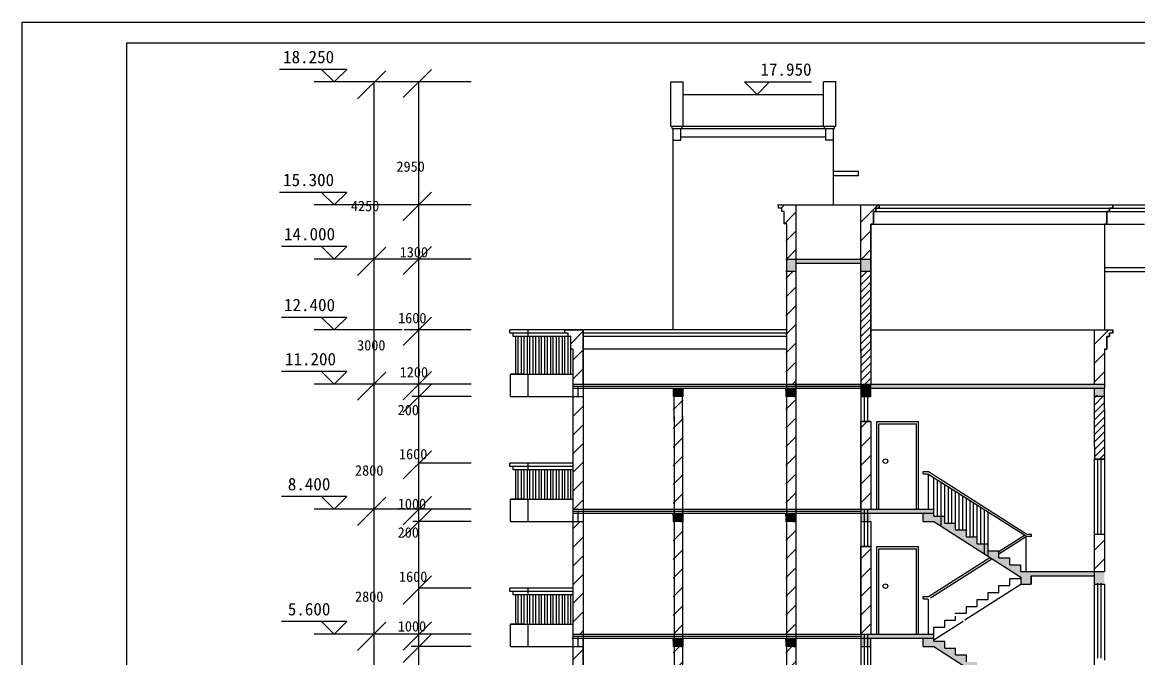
# Model space of a CAD drawing. Header units: metres. Extents: x 338339 to 1133840, y -479113 to 96125.
# Drawn here: x 479256 to 506030, y -203035 to -187766 of the extents above; entities that cross this region are included whole.
import ezdxf

# ---------------------------------------------------------------- set-up
doc = ezdxf.new("R2010")
doc.units = ezdxf.units.M
for name, color, linetype in [('AXIS', 3, 'Continuous'), ('PUB_DIM', 3, 'Continuous'), ('PUB_TITLE', 4, 'Continuous')]:
    doc.layers.add(name, color=color, linetype=linetype)
pattern_1 = [(45, (0, 0), (-224.5064, 224.5064), [])]

msp = doc.modelspace()

# ---------------------------------------------------------------- hatches: boundary and pattern name
h = msp.add_hatch()
h.set_pattern_fill('普通砖', scale=100)
h.set_pattern_definition(pattern_1)
h.paths.add_polyline_path([(497808.17, -192146.65), (497368.17, -192146.65), (497368.17, -192226.65), (497448.17, -192226.65), (497448.17, -192306.65), (497508.17, -192306.65), (497508.17, -192606.65), (497568.17, -192606.65), (497568.17, -193446.65), (497808.17, -193446.65)])
h = msp.add_hatch()
h.set_pattern_fill('普通砖', scale=100)
h.set_pattern_definition(pattern_1)
h.paths.add_polyline_path([(499608.17, -192606.65), (499668.17, -192606.65), (499668.17, -192306.65), (499728.17, -192306.65), (499728.17, -192226.65), (499808.17, -192226.65), (499808.17, -192146.65), (499368.17, -192146.65), (499368.17, -193446.65), (499608.17, -193446.65)])
h = msp.add_hatch()
h.set_pattern_fill('SOLID')
h.paths.add_polyline_path([(499368.17, -193546.65), (499368.17, -193746.65), (499608.17, -193746.65), (499608.17, -193446.65), (497568.17, -193446.65), (497568.17, -193746.65), (497808.17, -193746.65), (497808.17, -193546.65)])
h = msp.add_hatch()
h.set_pattern_fill('普通砖', scale=100)
h.set_pattern_definition(pattern_1)
h.paths.add_polyline_path([(497568.17, -196446.65), (497808.17, -196446.65), (497808.17, -193746.65), (497568.17, -193746.65)])
h = msp.add_hatch()
h.set_pattern_fill('普通砖', scale=100)
h.set_pattern_definition(pattern_1)
h.paths.add_polyline_path([(492408.17, -195606.65), (492468.17, -195606.65), (492468.17, -196446.65), (492708.17, -196446.65), (492708.17, -195146.65), (492268.17, -195146.65), (492268.17, -195226.65), (492348.17, -195226.65), (492348.17, -195306.65), (492408.17, -195306.65)])
h = msp.add_hatch()
h.set_pattern_fill('普通砖', scale=100)
h.set_pattern_definition(pattern_1)
h.paths.add_polyline_path([(505208.17, -195606.65), (505268.17, -195606.65), (505268.17, -195306.65), (505328.17, -195306.65), (505328.17, -195226.65), (505408.17, -195226.65), (505408.17, -195146.65), (504968.17, -195146.65), (504968.17, -196446.65), (505208.17, -196446.65)])
h = msp.add_hatch()
h.set_pattern_fill('SOLID')
h.paths.add_polyline_path([(505208.17, -196446.65), (497568.17, -196446.65), (497568.17, -196746.65), (497808.17, -196746.65), (497808.17, -196546.65), (499368.17, -196546.65), (499368.17, -196746.65), (499608.17, -196746.65), (499608.17, -196546.65), (504968.17, -196546.65), (504968.17, -196746.65), (505208.17, -196746.65)])
h = msp.add_hatch()
h.set_pattern_fill('SOLID')
h.paths.add_polyline_path([(499608.17, -196446.65), (499368.17, -196446.65), (499368.17, -196746.65), (499608.17, -196746.65)])
h = msp.add_hatch()
h.set_pattern_fill('普通砖', scale=100)
h.set_pattern_definition(pattern_1)
h.paths.add_polyline_path([(492708.17, -196746.65), (492468.17, -196746.65), (492468.17, -199446.65), (492708.17, -199446.65)])
h = msp.add_hatch()
h.set_pattern_fill('SOLID')
h.paths.add_polyline_path([(495108.17, -196746.65), (495108.17, -196546.65), (494868.17, -196546.65), (494868.17, -196746.65)])
h = msp.add_hatch()
h.set_pattern_fill('普通砖', scale=100)
h.set_pattern_definition(pattern_1)
h.paths.add_polyline_path([(495108.17, -196746.65), (494868.17, -196746.65), (494868.17, -199446.65), (495108.17, -199446.65)])
h = msp.add_hatch()
h.set_pattern_fill('SOLID')
h.paths.add_polyline_path([(497568.17, -196546.65), (497568.17, -196746.65), (497808.17, -196746.65), (497808.17, -196546.65)])
h = msp.add_hatch()
h.set_pattern_fill('普通砖', scale=100)
h.set_pattern_definition(pattern_1)
h.paths.add_polyline_path([(497808.17, -196746.65), (497568.17, -196746.65), (497568.17, -199446.65), (497808.17, -199446.65)])
h = msp.add_hatch()
h.set_pattern_fill('普通砖', scale=100)
h.set_pattern_definition(pattern_1)
h.paths.add_polyline_path([(499608.17, -197346.65), (499368.17, -197346.65), (499368.17, -199446.65), (499608.17, -199446.65)])
h = msp.add_hatch()
h.set_pattern_fill('SOLID')
h.paths.add_polyline_path([(502678.17, -200446.65), (502418.17, -200446.65), (502418.17, -200279.99), (502158.17, -200279.99), (502158.17, -200113.32), (501898.17, -200113.32), (501898.17, -199946.65), (501638.17, -199946.65), (501638.17, -199779.99), (501378.17, -199779.99), (501378.17, -199613.32), (501118.17, -199613.32), (501118.17, -199446.65), (500858.17, -199446.65), (499368.17, -199446.65), (499368.17, -199746.65), (499608.17, -199746.65), (499608.17, -199546.65), (500863.17, -199546.65), (500863.17, -199746.65), (501113.17, -199746.65), (503203.17, -201076.8), (503203.17, -201246.65), (503453.17, -201246.65), (503453.17, -201046.65), (504968.17, -201046.65), (504968.17, -201246.65), (505208.17, -201246.65), (505208.17, -200946.65), (504938.17, -200946.65), (503198.17, -200946.65), (503198.17, -200779.99), (502938.17, -200779.99), (502938.17, -200613.32), (502678.17, -200613.32)])
h = msp.add_hatch()
h.set_pattern_fill('SOLID')
h.paths.add_polyline_path([(495108.17, -199746.65), (495108.17, -199546.65), (494868.17, -199546.65), (494868.17, -199746.65)])
h = msp.add_hatch()
h.set_pattern_fill('SOLID')
h.paths.add_polyline_path([(497808.17, -199546.65), (497568.17, -199546.65), (497568.17, -199746.65), (497808.17, -199746.65)])
h = msp.add_hatch()
h.set_pattern_fill('普通砖', scale=100)
h.set_pattern_definition(pattern_1)
h.paths.add_polyline_path([(492468.17, -202446.65), (492708.17, -202446.65), (492708.17, -199746.65), (492468.17, -199746.65)])
h = msp.add_hatch()
h.set_pattern_fill('普通砖', scale=100)
h.set_pattern_definition(pattern_1)
h.paths.add_polyline_path([(495108.17, -199746.65), (494868.17, -199746.65), (494868.17, -202446.65), (495108.17, -202446.65)])
h = msp.add_hatch()
h.set_pattern_fill('普通砖', scale=100)
h.set_pattern_definition(pattern_1)
h.paths.add_polyline_path([(497568.17, -202446.65), (497808.17, -202446.65), (497808.17, -199746.65), (497568.17, -199746.65)])
h = msp.add_hatch()
h.set_pattern_fill('普通砖', scale=100)
h.set_pattern_definition(pattern_1)
h.paths.add_polyline_path([(504968.17, -200946.65), (505208.17, -200946.65), (505208.17, -200046.65), (504968.17, -200046.65)])
h = msp.add_hatch()
h.set_pattern_fill('普通砖', scale=100)
h.set_pattern_definition(pattern_1)
h.paths.add_polyline_path([(499608.17, -200346.65), (499368.17, -200346.65), (499368.17, -202446.65), (499608.17, -202446.65)])
h = msp.add_hatch()
h.set_pattern_fill('SOLID')
h.paths.add_polyline_path([(497808.17, -202746.65), (497808.17, -202546.65), (497568.17, -202546.65), (497568.17, -202746.65)])
h.paths.add_polyline_path([(494868.17, -202546.65), (494868.17, -202746.65), (495108.17, -202746.65), (495108.17, -202546.65)])
h = msp.add_hatch()
h.set_pattern_fill('SOLID')
h.paths.add_polyline_path([(495108.17, -202746.65), (495108.17, -202546.65), (494868.17, -202546.65), (494868.17, -202746.65)])
h = msp.add_hatch()
h.set_pattern_fill('SOLID')
h.paths.add_polyline_path([(497808.17, -202746.65), (497808.17, -202546.65), (497568.17, -202546.65), (497568.17, -202746.65)])
h = msp.add_hatch()
h.set_pattern_fill('SOLID')
h.paths.add_polyline_path([(503203.17, -204076.8), (503203.17, -204246.65), (503453.17, -204246.65), (503453.17, -204046.65), (504968.17, -204046.65), (504968.17, -204246.65), (505208.17, -204246.65), (505208.17, -203946.65), (504938.17, -203946.65), (503198.17, -203946.65), (503198.17, -203779.99), (502938.17, -203779.99), (502938.17, -203613.32), (502678.17, -203613.32), (502678.17, -203446.65), (502418.17, -203446.65), (502418.17, -203279.99), (502158.17, -203279.99), (502158.17, -203113.32), (501898.17, -203113.32), (501898.17, -202946.65), (501638.17, -202946.65), (501638.17, -202779.99), (501378.17, -202779.99), (501378.17, -202613.32), (501118.17, -202613.32), (501118.17, -202446.65), (500858.17, -202446.65), (499368.17, -202446.65), (499368.17, -202746.65), (499608.17, -202746.65), (499608.17, -202546.65), (500863.17, -202546.65), (500863.17, -202746.65), (501113.17, -202746.65)])
h = msp.add_hatch()
h.set_pattern_fill('普通砖', scale=100)
h.set_pattern_definition(pattern_1)
h.paths.add_polyline_path([(492708.17, -202746.65), (492468.17, -202746.65), (492468.17, -205446.65), (492708.17, -205446.65)])
h = msp.add_hatch()
h.set_pattern_fill('普通砖', scale=100)
h.set_pattern_definition(pattern_1)
h.paths.add_polyline_path([(495108.17, -202746.65), (494868.17, -202746.65), (494868.17, -205446.65), (495108.17, -205446.65)])
h = msp.add_hatch()
h.set_pattern_fill('普通砖', scale=100)
h.set_pattern_definition(pattern_1)
h.paths.add_polyline_path([(497808.17, -202746.65), (497568.17, -202746.65), (497568.17, -205446.65), (497808.17, -205446.65)])

# ---------------------------------------------------------------- linework, layer by layer
for p, q in [((490022.43, -189196.65), (486253.35, -189196.65)), ((494808.17, -190256.71), (494808.17, -189196.65)), ((494808.17, -189196.65), (495108.17, -189196.65)), ((495108.17, -190256.71), (495108.17, -189196.65)), ((498768.17, -189196.65), (498468.17, -189196.65)), ((498468.17, -190256.71), (498468.17, -189196.65)), ((498768.17, -190256.71), (498768.17, -189196.65)), ((495108.17, -189496.65), (498468.17, -189496.65)), ((494808.17, -190256.71), (498768.17, -190256.71)), ((494838.17, -190316.71), (494838.17, -190256.71)), ((494838.17, -190316.71), (498738.17, -190316.71)), ((494868.17, -195146.65), (494868.17, -190316.71)), ((495048.17, -190591.96), (495048.17, -190316.71)), ((495078.17, -190316.71), (495078.17, -190256.71)), ((498498.17, -190316.71), (498498.17, -190256.71)), ((498528.17, -190591.96), (498528.17, -190316.71)), ((498708.17, -192146.65), (498708.17, -190316.71)), ((498738.17, -190316.71), (498738.17, -190256.71)), ((494868.17, -190591.96), (495048.17, -190591.96)), ((495048.17, -190516.71), (498528.17, -190516.71)), ((498708.17, -190591.96), (498528.17, -190591.96)), ((499308.17, -191346.65), (498708.17, -191346.65)), ((499308.17, -191446.65), (499308.17, -191346.65)), ((499308.17, -191446.65), (498708.17, -191446.65)), ((490022.43, -192146.65), (486253.35, -192146.65)), ((497808.17, -192146.65), (505208.17, -192146.65)), ((499368.17, -193936.89), (499368.17, -192146.65)), ((499728.17, -192226.65), (505328.17, -192226.65)), ((499728.17, -192306.65), (499728.17, -192226.65)), ((499808.17, -192226.65), (499808.17, -192146.65)), ((504968.17, -192146.65), (505408.17, -192146.65)), ((505208.17, -192146.65), (506308.17, -192146.65)), ((505328.17, -192226.65), (506308.17, -192226.65)), ((505328.17, -192306.65), (505328.17, -192226.65)), ((505408.17, -192226.65), (505328.17, -192226.65)), ((505328.17, -192226.65), (505328.17, -192306.65)), ((505408.17, -192226.65), (505408.17, -192146.65)), ((505408.17, -192146.65), (505408.17, -192226.65)), ((499668.17, -192306.65), (505268.17, -192306.65)), ((499668.17, -192606.65), (499668.17, -192306.65)), ((505268.17, -192306.65), (505328.17, -192306.65)), ((505268.17, -192606.65), (505268.17, -192306.65)), ((505268.17, -192306.65), (506228.17, -192306.65)), ((505328.17, -192306.65), (505268.17, -192306.65)), ((505268.17, -192306.65), (505268.17, -192606.65)), ((499608.17, -192606.65), (505268.17, -192606.65)), ((499608.17, -193936.89), (499608.17, -192606.65)), ((505208.17, -192606.65), (506168.17, -192606.65)), ((505208.17, -192606.65), (505268.17, -192606.65)), ((505268.17, -192606.65), (505208.17, -192606.65)), ((505208.17, -192606.65), (505208.17, -195146.65)), ((490022.43, -193446.65), (486253.35, -193446.65)), ((497568.17, -193446.65), (499608.17, -193446.65)), ((497808.17, -193546.65), (499368.17, -193546.65)), ((499368.17, -195146.65), (499368.17, -193546.65)), ((499608.17, -195606.65), (499608.17, -193446.65)), ((497808.17, -193746.65), (497568.17, -193746.65)), ((499608.17, -193746.65), (499368.17, -193746.65)), ((499368.17, -193889.98), (499511.49, -193746.65)), ((499368.17, -194066.76), (499608.17, -193826.76)), ((505208.17, -193646.65), (506228.17, -193646.65)), ((505208.17, -193746.65), (506228.17, -193746.65)), ((499368.17, -194243.53), (499608.17, -194003.53)), ((499368.17, -194420.31), (499608.17, -194180.31)), ((499368.17, -194597.09), (499608.17, -194357.09)), ((499368.17, -194773.86), (499608.17, -194533.86)), ((499368.17, -194950.64), (499608.17, -194710.64)), ((499368.17, -195127.42), (499608.17, -194887.42)), ((488364.43, -195146.65), (486253.35, -195146.65)), ((490022.43, -195146.65), (488415.93, -195146.65)), ((490948.17, -195226.65), (490948.17, -195146.65)), ((497568.17, -195146.65), (490948.17, -195146.65)), ((492468.17, -195146.65), (490968.17, -195146.65)), ((491248.17, -195146.65), (490968.17, -195146.65)), ((491388.17, -195146.65), (491248.17, -195146.65)), ((491388.17, -195306.65), (491388.17, -195146.65)), ((492268.17, -195226.65), (492268.17, -195146.65)), ((492708.17, -196446.65), (492708.17, -195146.65)), ((499368.17, -195304.19), (499525.71, -195146.65)), ((499525.71, -195146.65), (499608.17, -195064.19)), ((499608.17, -195146.65), (505208.17, -195146.65)), ((504968.17, -196446.65), (504968.17, -195146.65)), ((505408.17, -195226.65), (505408.17, -195146.65)), ((492348.17, -195226.65), (490948.17, -195226.65)), ((491388.17, -195226.65), (490968.17, -195226.65)), ((491028.17, -195306.65), (491028.17, -195226.65)), ((491028.17, -195306.65), (491028.17, -195226.65)), ((491388.17, -195306.65), (491028.17, -195306.65)), ((492408.17, -195306.65), (491028.17, -195306.65)), ((491088.17, -196206.65), (491088.17, -195306.65)), ((491088.17, -196206.65), (491088.17, -195306.65)), ((491148.17, -196206.65), (491148.17, -195306.65)), ((491228.17, -196206.65), (491228.17, -195306.65)), ((491388.17, -195226.65), (491248.17, -195226.65)), ((491288.17, -196206.65), (491288.17, -195306.65)), ((491388.17, -195306.65), (491328.17, -195306.65)), ((491368.17, -196206.65), (491368.17, -195306.65)), ((491428.17, -196206.65), (491428.17, -195306.65)), ((491508.17, -196206.65), (491508.17, -195306.65)), ((491568.17, -196206.65), (491568.17, -195306.65)), ((491648.17, -196206.65), (491648.17, -195306.65)), ((491708.17, -196206.65), (491708.17, -195306.65)), ((491788.17, -196206.65), (491788.17, -195306.65)), ((491848.17, -196206.65), (491848.17, -195306.65)), ((491928.17, -196206.65), (491928.17, -195306.65)), ((491988.17, -196206.65), (491988.17, -195306.65)), ((492068.17, -196206.65), (492068.17, -195306.65)), ((492128.17, -196206.65), (492128.17, -195306.65)), ((492208.17, -196206.65), (492208.17, -195306.65)), ((492268.17, -196206.65), (492268.17, -195306.65)), ((492348.17, -195306.65), (492348.17, -195226.65)), ((492348.17, -196206.65), (492348.17, -195306.65)), ((492408.17, -196206.65), (492408.17, -195306.65)), ((492408.17, -195606.65), (492408.17, -195306.65)), ((497568.17, -195226.65), (492708.17, -195226.65)), ((497568.17, -195306.65), (492708.17, -195306.65)), ((499368.17, -195480.97), (499608.17, -195240.97)), ((499368.17, -195657.75), (499608.17, -195417.75)), ((505268.17, -195606.65), (505268.17, -195306.65)), ((505268.17, -195306.65), (505328.17, -195306.65)), ((505328.17, -195306.65), (505328.17, -195226.65)), ((492468.17, -195606.65), (492408.17, -195606.65)), ((492468.17, -195929.41), (492468.17, -195606.65)), ((497568.17, -195606.65), (492708.17, -195606.65)), ((499368.17, -195834.52), (499608.17, -195594.52)), ((505208.17, -195606.65), (505268.17, -195606.65)), ((499368.17, -196011.3), (499608.17, -195771.3)), ((499368.17, -196188.08), (499608.17, -195948.08)), ((491268.17, -196206.65), (490968.17, -196206.65)), ((490968.17, -196746.65), (490968.17, -196206.65)), ((490968.17, -196746.65), (490968.17, -196206.65)), ((490968.17, -196206.65), (492468.17, -196206.65)), ((491268.17, -196206.65), (492468.17, -196206.65)), ((491388.17, -196746.65), (491388.17, -196206.65)), ((499368.17, -196364.85), (499608.17, -196124.85)), ((490022.43, -196446.65), (486253.35, -196446.65)), ((492468.17, -196446.65), (499608.17, -196446.65)), ((497568.17, -196446.65), (505208.17, -196446.65)), ((499334.71, -196446.65), (499338.17, -196443.2)), ((499463.14, -196446.65), (499608.17, -196301.63)), ((490022.43, -196746.65), (488601.53, -196746.65)), ((490968.17, -196746.65), (492408.17, -196746.65)), ((490968.17, -196746.65), (492408.17, -196746.65)), ((491268.17, -196746.65), (492468.17, -196746.65)), ((492468.17, -196546.65), (499368.17, -196546.65)), ((492468.17, -196746.65), (492708.17, -196746.65)), ((495108.17, -196746.65), (494868.17, -196746.65)), ((497808.17, -196746.65), (497568.17, -196746.65)), ((499338.17, -196546.65), (499368.17, -196546.65)), ((499368.17, -196746.65), (499368.17, -206354.2)), ((499368.17, -196746.65), (499608.17, -196746.65)), ((499368.17, -196746.65), (499608.17, -196746.65)), ((499448.17, -196746.65), (499448.17, -197346.65)), ((499528.17, -196746.65), (499528.17, -197346.65)), ((499608.17, -196546.65), (505208.17, -196546.65)), ((504968.17, -196775.26), (505031.39, -196712.04)), ((505208.17, -196746.65), (504968.17, -196746.65)), ((504968.17, -196952.04), (505173.55, -196746.65)), ((492468.17, -197946.65), (492468.17, -196906.65)), ((504968.17, -197128.81), (505208.17, -196888.81)), ((504968.17, -197305.59), (505208.17, -197065.59)), ((504968.17, -197482.37), (505208.17, -197242.37)), ((499608.17, -197346.65), (499368.17, -197346.65)), ((499748.17, -199446.65), (499748.17, -197346.65)), ((499748.17, -197346.65), (500748.17, -197346.65)), ((499798.17, -197396.65), (500698.17, -197396.65)), ((499798.17, -199446.65), (499798.17, -197396.65)), ((500698.17, -199446.65), (500698.17, -197396.65)), ((500698.17, -199446.65), (500698.17, -197396.65)), ((500748.17, -199446.65), (500748.17, -197346.65)), ((500748.17, -199446.65), (500748.17, -197346.65)), ((504968.17, -197659.14), (505208.17, -197419.14)), ((504968.17, -197835.92), (505208.17, -197595.92)), ((504968.17, -198012.7), (505208.17, -197772.7)), ((504968.17, -198189.47), (505208.17, -197949.47)), ((490022.43, -198346.65), (488740.59, -198346.65)), ((490948.17, -198426.65), (490948.17, -198346.65)), ((492468.17, -198346.65), (490948.17, -198346.65)), ((491248.17, -198346.65), (490968.17, -198346.65)), ((491388.17, -198346.65), (491248.17, -198346.65)), ((491388.17, -198506.65), (491388.17, -198346.65)), ((504968.17, -206613.32), (504968.17, -198234.77)), ((504968.17, -198246.65), (505208.17, -198246.65)), ((504968.17, -198246.65), (505208.17, -198246.65)), ((504968.17, -198246.65), (505208.17, -198246.65)), ((504968.17, -198246.65), (505208.17, -198246.65)), ((505048.17, -200046.65), (505048.17, -198246.65)), ((505087.77, -198246.65), (505208.17, -198126.25)), ((505128.17, -200046.65), (505128.17, -198246.65)), ((505208.17, -198246.65), (505208.17, -200078.19)), ((492468.17, -198426.65), (490948.17, -198426.65)), ((491388.17, -198426.65), (490968.17, -198426.65)), ((491028.17, -198506.65), (491028.17, -198426.65)), ((491028.17, -198506.65), (491028.17, -198426.65)), ((491388.17, -198506.65), (491028.17, -198506.65)), ((492468.17, -198506.65), (491028.17, -198506.65)), ((491088.17, -199206.65), (491088.17, -198506.65)), ((491088.17, -199206.65), (491088.17, -198506.65)), ((491148.17, -199206.65), (491148.17, -198506.65)), ((491228.17, -199206.65), (491228.17, -198506.65)), ((491388.17, -198426.65), (491248.17, -198426.65)), ((491288.17, -199206.65), (491288.17, -198506.65)), ((491388.17, -198506.65), (491328.17, -198506.65)), ((491368.17, -199206.65), (491368.17, -198506.65)), ((491428.17, -199206.65), (491428.17, -198506.65)), ((491508.17, -199206.65), (491508.17, -198506.65)), ((491568.17, -199206.65), (491568.17, -198506.65)), ((491648.17, -199206.65), (491648.17, -198506.65)), ((491708.17, -199206.65), (491708.17, -198506.65)), ((491788.17, -199206.65), (491788.17, -198506.65)), ((491848.17, -199206.65), (491848.17, -198506.65)), ((491928.17, -199206.65), (491928.17, -198506.65)), ((491988.17, -199206.65), (491988.17, -198506.65)), ((492068.17, -199206.65), (492068.17, -198506.65)), ((492128.17, -199206.65), (492128.17, -198506.65)), ((492208.17, -199206.65), (492208.17, -198506.65)), ((492268.17, -199206.65), (492268.17, -198506.65)), ((492348.17, -199206.65), (492348.17, -198506.65)), ((492408.17, -199206.65), (492408.17, -198506.65)), ((500858.17, -198546.65), (500988.17, -198546.65)), ((500858.17, -198596.65), (500858.17, -198546.65)), ((500858.17, -198596.65), (500858.17, -198546.65)), ((500858.17, -198546.65), (500988.17, -198546.65)), ((500858.17, -198596.65), (500973.52, -198596.65)), ((500858.17, -198596.65), (500973.52, -198596.65)), ((500973.52, -198596.65), (503336.02, -200096.65)), ((500988.17, -199446.65), (500988.17, -198606.04)), ((500988.17, -199446.65), (500988.17, -198606.04)), ((500988.26, -198546.71), (503350.67, -200046.65)), ((501118.17, -199446.65), (501118.17, -198688.49)), ((501204.84, -199613.32), (501204.84, -198743.52)), ((501291.5, -199860.15), (501291.5, -198798.55)), ((501378.17, -199779.99), (501378.17, -198853.57)), ((501464.84, -199779.99), (501464.84, -198908.6)), ((501551.5, -199779.99), (501551.5, -198963.63)), ((501638.17, -199779.99), (501638.17, -199018.65)), ((501724.84, -199779.99), (501724.84, -199073.68)), ((501724.84, -199946.65), (501724.84, -199073.68)), ((501811.5, -199946.65), (501811.5, -199128.71)), ((501898.17, -199946.65), (501898.17, -199183.73)), ((490022.43, -199446.65), (486253.35, -199446.65)), ((491268.17, -199206.65), (490968.17, -199206.65)), ((490968.17, -199746.65), (490968.17, -199206.65)), ((490968.17, -199746.65), (490968.17, -199206.65)), ((490968.17, -199206.65), (492468.17, -199206.65)), ((491268.17, -199206.65), (492468.17, -199206.65)), ((491388.17, -199746.65), (491388.17, -199206.65)), ((492468.17, -199446.65), (501118.17, -199446.65)), ((499448.17, -199446.65), (499448.17, -200346.65)), ((499528.17, -199446.65), (499528.17, -200346.65)), ((500858.17, -199446.65), (501118.17, -199446.65)), ((500858.17, -199446.65), (501118.17, -199446.65)), ((500858.17, -199446.65), (501118.17, -199446.65)), ((500858.17, -199446.65), (501118.17, -199446.65)), ((500858.17, -199446.65), (501118.17, -199446.65)), ((500858.17, -199446.65), (501118.17, -199446.65)), ((501118.17, -199613.32), (501118.17, -199446.65)), ((501984.84, -200113.32), (501984.84, -199238.76)), ((502071.5, -200113.32), (502071.5, -199293.79)), ((502158.17, -200113.32), (502158.17, -199348.81)), ((502244.84, -200279.99), (502244.84, -199403.84)), ((502331.5, -200522.04), (502331.5, -199458.86)), ((492468.17, -199546.65), (501118.17, -199546.65)), ((499338.17, -199546.65), (500858.17, -199546.65)), ((499338.17, -199546.65), (499368.17, -199546.65)), ((499608.17, -199546.65), (500858.17, -199546.65)), ((500863.17, -199746.65), (500863.17, -199546.65)), ((501118.17, -199613.32), (501378.17, -199613.32)), ((501378.17, -199779.99), (501378.17, -199613.32)), ((502418.17, -200577.2), (502418.17, -199513.89)), ((490022.43, -199746.65), (488621.53, -199746.65)), ((490968.17, -199746.65), (492408.17, -199746.65)), ((490968.17, -199746.65), (492408.17, -199746.65)), ((490988.17, -199746.65), (490968.17, -199746.65)), ((491268.17, -199746.65), (492468.17, -199746.65)), ((492468.17, -199746.65), (492708.17, -199746.65)), ((495108.17, -199746.65), (494868.17, -199746.65)), ((497808.17, -199746.65), (497568.17, -199746.65)), ((499368.17, -199746.65), (499608.17, -199746.65)), ((499368.17, -199746.65), (499608.17, -199746.65)), ((499608.17, -199746.65), (499608.17, -200337.62)), ((500863.17, -199746.65), (501113.17, -199746.65)), ((501113.17, -199746.65), (503203.17, -201076.8)), ((501378.17, -199779.99), (501638.17, -199779.99)), ((501638.17, -199946.65), (501638.17, -199779.99)), ((501638.17, -199946.65), (501898.17, -199946.65)), ((501898.17, -200113.32), (501898.17, -199946.65)), ((501898.17, -200113.32), (502158.17, -200113.32)), ((502158.17, -200279.99), (502158.17, -200113.32)), ((502678.17, -200463.44), (503292.98, -200069.33)), ((502678.17, -200522.83), (503343, -200096.65)), ((503328.17, -200046.65), (503328.35, -200046.65)), ((503328.17, -200946.65), (503328.17, -200091.67)), ((503328.17, -200946.65), (503328.17, -200096.65)), ((503328.17, -200946.65), (503328.17, -200106.16)), ((503328.17, -200946.65), (503328.17, -200106.16)), ((503328.17, -200946.65), (503328.17, -200106.16)), ((503336.02, -200096.65), (503458.17, -200096.65)), ((503336.02, -200096.65), (503458.17, -200096.65)), ((503343, -200096.65), (503458.17, -200096.65)), ((503350.67, -200046.65), (503458.17, -200046.65)), ((503350.67, -200046.65), (503458.17, -200046.65)), ((503350.67, -200046.65), (503458.17, -200046.65)), ((503350.67, -200046.65), (503458.17, -200046.65)), ((503354.1, -200096.65), (503458.17, -200096.65)), ((503458.17, -200096.65), (503458.17, -200046.65)), ((503458.17, -200096.65), (503458.17, -200046.65)), ((504968.17, -200046.65), (505208.17, -200046.65)), ((499608.17, -200346.65), (499368.17, -200346.65)), ((499748.17, -202446.05), (499748.17, -200346.05)), ((499748.17, -200346.05), (500748.17, -200346.05)), ((499748.17, -200346.65), (500748.17, -200346.65)), ((499748.17, -202446.65), (499748.17, -200346.65)), ((499798.17, -200396.05), (500698.17, -200396.05)), ((499798.17, -202446.05), (499798.17, -200396.05)), ((499798.17, -202446.65), (499798.17, -200396.65)), ((499798.17, -200396.65), (500698.17, -200396.65)), ((500698.17, -202446.05), (500698.17, -200396.05)), ((500698.17, -202446.65), (500698.17, -200396.65)), ((500698.17, -202446.65), (500698.17, -200396.65)), ((500748.17, -202446.05), (500748.17, -200346.05)), ((500748.17, -202446.65), (500748.17, -200346.65)), ((500748.17, -202446.65), (500748.17, -200346.65)), ((502158.17, -200279.99), (502418.17, -200279.99)), ((502418.17, -200446.65), (502418.17, -200279.99)), ((502418.17, -200446.65), (502678.17, -200446.65)), ((502678.17, -200613.32), (502678.17, -200446.65)), ((500988.26, -201546.71), (502462.23, -200606.38)), ((501034.58, -201576.41), (502508.78, -200635.93)), ((502678.17, -200613.32), (502938.17, -200613.32)), ((502938.17, -200779.99), (502938.17, -200613.32)), ((502938.17, -200779.99), (503198.17, -200779.99)), ((503198.17, -200779.99), (503198.17, -200946.65)), ((503198.17, -200946.65), (504938.17, -200946.65)), ((503453.17, -201046.65), (503453.17, -201246.65)), ((503453.17, -201046.65), (503453.17, -201246.65)), ((503453.17, -201246.65), (503453.17, -201046.65)), ((503453.17, -201046.65), (504968.17, -201046.65)), ((503458.17, -201046.65), (504968.17, -201046.65)), ((504938.17, -200946.65), (505208.17, -200946.65)), ((504938.17, -200946.65), (505208.17, -200946.65)), ((504968.17, -200946.65), (505208.17, -200946.65)), ((504968.17, -200946.65), (505208.17, -200946.65)), ((501864.23, -202102.89), (503203.17, -201246.65)), ((502678.17, -201446.65), (502678.17, -201279.99)), ((502678.17, -201279.99), (502938.17, -201279.99)), ((502938.17, -201113.32), (503198.17, -201113.32)), ((502938.17, -201113.32), (503198.17, -201113.32)), ((502938.17, -201113.32), (503198.17, -201113.32)), ((502938.17, -201279.99), (502938.17, -201113.32)), ((502938.17, -201113.32), (503198.17, -201113.32)), ((503198.17, -201113.32), (503198.17, -201073.64)), ((503198.17, -201113.32), (503198.17, -201079.99)), ((503203.17, -201076.8), (503203.17, -201246.65)), ((503203.17, -201086.4), (503203.17, -201246.65)), ((503203.17, -201246.65), (503453.17, -201246.65)), ((504968.17, -201246.65), (505208.17, -201246.65)), ((504968.17, -201246.65), (505208.17, -201246.65)), ((504968.17, -201246.65), (505208.17, -201246.65)), ((504968.17, -201246.65), (505208.17, -201246.65)), ((505048.17, -203024.2), (505048.17, -201224.2)), ((505128.17, -203024.2), (505128.17, -201224.2)), ((505208.17, -201246.65), (505208.17, -203073.1)), ((490022.43, -201346.65), (488760.59, -201346.65)), ((490948.17, -201426.65), (490948.17, -201346.65)), ((492468.17, -201346.65), (490948.17, -201346.65)), ((490968.17, -201346.65), (490948.17, -201346.65)), ((492468.17, -201426.65), (490948.17, -201426.65)), ((491248.17, -201346.65), (490968.17, -201346.65)), ((491388.17, -201426.65), (490968.17, -201426.65)), ((491028.17, -201506.65), (491028.17, -201426.65)), ((491028.17, -201506.65), (491028.17, -201426.65)), ((491388.17, -201506.65), (491028.17, -201506.65)), ((492468.17, -201506.65), (491028.17, -201506.65)), ((491088.17, -202206.65), (491088.17, -201506.65)), ((491088.17, -202206.65), (491088.17, -201506.65)), ((491148.17, -202206.65), (491148.17, -201506.65)), ((491228.17, -202206.65), (491228.17, -201506.65)), ((491388.17, -201346.65), (491248.17, -201346.65)), ((491388.17, -201426.65), (491248.17, -201426.65)), ((491288.17, -202206.65), (491288.17, -201506.65)), ((491388.17, -201506.65), (491328.17, -201506.65)), ((491368.17, -202206.65), (491368.17, -201506.65)), ((491388.17, -201506.65), (491388.17, -201346.65)), ((491428.17, -202206.65), (491428.17, -201506.65)), ((491508.17, -202206.65), (491508.17, -201506.65)), ((491568.17, -202206.65), (491568.17, -201506.65)), ((491648.17, -202206.65), (491648.17, -201506.65)), ((491708.17, -202206.65), (491708.17, -201506.65)), ((491788.17, -202206.65), (491788.17, -201506.65)), ((491848.17, -202206.65), (491848.17, -201506.65)), ((491928.17, -202206.65), (491928.17, -201506.65)), ((491988.17, -202206.65), (491988.17, -201506.65)), ((492068.17, -202206.65), (492068.17, -201506.65)), ((492128.17, -202206.65), (492128.17, -201506.65)), ((492208.17, -202206.65), (492208.17, -201506.65)), ((492268.17, -202206.65), (492268.17, -201506.65)), ((492348.17, -202206.65), (492348.17, -201506.65)), ((492408.17, -202206.65), (492408.17, -201506.65)), ((500858.17, -201546.65), (500988.17, -201546.65)), ((500858.17, -201596.65), (500858.17, -201546.65)), ((500858.17, -201596.65), (500858.17, -201546.65)), ((500858.17, -201546.65), (500988.17, -201546.65)), ((500858.17, -201596.65), (500973.52, -201596.65)), ((500858.17, -201596.65), (500973.52, -201596.65)), ((502418.17, -201446.65), (502678.17, -201446.65)), ((502418.17, -201613.32), (502418.17, -201446.65)), ((500988.17, -202446.65), (500988.17, -201606.04)), ((500988.17, -202446.65), (500988.17, -201606.04)), ((501898.17, -201779.99), (502158.17, -201779.99)), ((501898.17, -201946.65), (501898.17, -201779.99)), ((502158.17, -201613.32), (502418.17, -201613.32)), ((502158.17, -201779.99), (502158.17, -201613.32)), ((501118.17, -202579.99), (501817.7, -202132.64)), ((501118.17, -202579.99), (501817.7, -202132.64)), ((501378.17, -202279.99), (501378.17, -202113.32)), ((501378.17, -202113.32), (501638.17, -202113.32)), ((501378.17, -202279.99), (501378.17, -202113.32)), ((501378.17, -202113.32), (501638.17, -202113.32)), ((501638.17, -201946.65), (501898.17, -201946.65)), ((501638.17, -201959.35), (501638.17, -201946.65)), ((501638.17, -202113.32), (501638.17, -202018.65)), ((491268.17, -202206.65), (490968.17, -202206.65)), ((490968.17, -202746.65), (490968.17, -202206.65)), ((490968.17, -202746.65), (490968.17, -202206.65)), ((490968.17, -202206.65), (492468.17, -202206.65)), ((491268.17, -202206.65), (490968.17, -202206.65)), ((490968.17, -202746.65), (490968.17, -202206.65)), ((490968.17, -202746.65), (490968.17, -202206.65)), ((490968.17, -202206.65), (492468.17, -202206.65)), ((491268.17, -202206.65), (492468.17, -202206.65)), ((491268.17, -202206.65), (492468.17, -202206.65)), ((491388.17, -202746.65), (491388.17, -202206.65)), ((491388.17, -202746.65), (491388.17, -202206.65)), ((501118.17, -202446.65), (501118.17, -202279.99)), ((501118.17, -202279.99), (501378.17, -202279.99)), ((501118.17, -202446.65), (501118.17, -202279.99)), ((501118.17, -202279.99), (501378.17, -202279.99)), ((490022.43, -202446.65), (486253.35, -202446.65)), ((490022.43, -202446.65), (486253.35, -202446.65)), ((492438.17, -202546.65), (499368.17, -202546.65)), ((492468.17, -202446.65), (501118.17, -202446.65)), ((492468.17, -202446.65), (501118.17, -202446.65)), ((492468.17, -202546.65), (501118.17, -202546.65)), ((492468.17, -205446.65), (492468.17, -202546.65)), ((492708.17, -205446.65), (492708.17, -202546.65)), ((499338.17, -202546.65), (499368.17, -202546.65)), ((499338.17, -202546.65), (500858.17, -202546.65)), ((499338.17, -202546.65), (499368.17, -202546.65)), ((499338.17, -202546.65), (499368.17, -202546.65)), ((499448.17, -202446.65), (499448.17, -203346.65)), ((499528.17, -202446.65), (499528.17, -203346.65)), ((499608.17, -205446.65), (499608.17, -202546.65)), ((499608.17, -202546.65), (500858.17, -202546.65)), ((499608.17, -202546.65), (500858.17, -202546.65)), ((499608.17, -202546.65), (500858.17, -202546.65)), ((499608.17, -202546.65), (500863.17, -202546.65)), ((500858.17, -202446.65), (501118.17, -202446.65)), ((500858.17, -202446.65), (501118.17, -202446.65)), ((500858.17, -202446.65), (501118.17, -202446.65)), ((500858.17, -202446.65), (501118.17, -202446.65)), ((500858.17, -202446.65), (501118.17, -202446.65)), ((500858.17, -202446.65), (501118.17, -202446.65)), ((500858.17, -202446.65), (501118.17, -202446.65)), ((500858.17, -202446.65), (501118.17, -202446.65)), ((500858.17, -202446.65), (501118.17, -202446.65)), ((500858.17, -202446.65), (501118.17, -202446.65)), ((500858.17, -202446.65), (501118.17, -202446.65)), ((500858.17, -202446.65), (501118.17, -202446.65)), ((500863.17, -202746.65), (500863.17, -202546.65)), ((500863.17, -202746.65), (500863.17, -202546.65)), ((501118.17, -202613.32), (501118.17, -202446.65)), ((501118.17, -202613.32), (501118.17, -202446.65)), ((501118.17, -202613.32), (501378.17, -202613.32)), ((501118.17, -202613.32), (501378.17, -202613.32)), ((501378.17, -202779.99), (501378.17, -202613.32)), ((501378.17, -202779.99), (501378.17, -202613.32)), ((490022.43, -202746.65), (488581.53, -202746.65)), ((490968.17, -202746.65), (492408.17, -202746.65)), ((490968.17, -202746.65), (492408.17, -202746.65)), ((490968.17, -202746.65), (492408.17, -202746.65)), ((490968.17, -202746.65), (492408.17, -202746.65)), ((491268.17, -202746.65), (492468.17, -202746.65)), ((491268.17, -202746.65), (492468.17, -202746.65)), ((492468.17, -202746.65), (492708.17, -202746.65)), ((492468.17, -202746.65), (492708.17, -202746.65)), ((492468.17, -202746.65), (492708.17, -202746.65)), ((495108.17, -202746.65), (494868.17, -202746.65)), ((495108.17, -202746.65), (494868.17, -202746.65)), ((497808.17, -202746.65), (497568.17, -202746.65)), ((497808.17, -202746.65), (497568.17, -202746.65)), ((499368.17, -202746.65), (499608.17, -202746.65)), ((499368.17, -202746.65), (499608.17, -202746.65)), ((499368.17, -202746.65), (499608.17, -202746.65)), ((499368.17, -202746.65), (499608.17, -202746.65)), ((499368.17, -202746.65), (499608.17, -202746.65)), ((500863.17, -202746.65), (501113.17, -202746.65)), ((500863.17, -202746.65), (501113.17, -202746.65)), ((501113.17, -202746.65), (503203.17, -204076.8)), ((501378.17, -202779.99), (501638.17, -202779.99)), ((501378.17, -202779.99), (501638.17, -202779.99)), ((501638.17, -202946.65), (501638.17, -202779.99)), ((501638.17, -202946.65), (501898.17, -202946.65)), ((501898.17, -203113.32), (501898.17, -202946.65))]:
    msp.add_line(p, q)
for points in [[(497368.17, -192146.65), (497808.17, -192146.65), (497808.17, -208486.2)], [(497590.75, -208462.2), (497590.75, -192604.87), (497530.75, -192604.87), (497530.75, -192304.87), (497470.75, -192304.87), (497470.75, -192224.87), (497390.75, -192224.87), (497390.75, -192144.87), (497830.75, -192144.87)], [(499368.17, -193975.17), (499368.17, -192146.65), (499808.17, -192146.65), (499808.17, -192226.65), (499728.17, -192226.65), (499728.17, -192306.65), (499668.17, -192306.65), (499668.17, -192606.65), (499608.17, -192606.65), (499608.17, -193446.65)], [(499368.17, -195127.42), (499368.17, -193546.65)], [(499608.17, -193446.65), (499608.17, -196446.65)], [(492468.17, -208446.65), (492468.17, -195606.65), (492408.17, -195606.65), (492408.17, -195306.65), (492348.17, -195306.65), (492348.17, -195226.65), (492268.17, -195226.65), (492268.17, -195146.65), (492708.17, -195146.65), (492708.17, -208546.65)], [(499368.17, -195694.69), (499368.17, -195127.42)], [(504968.17, -196446.65), (504968.17, -195146.65), (505408.17, -195146.65), (505408.17, -195226.65), (505328.17, -195226.65), (505328.17, -195306.65), (505268.17, -195306.65), (505268.17, -195606.65), (505208.17, -195606.65), (505208.17, -196546.65)], [(499368.17, -195606.65), (499368.17, -195606.65), (499368.17, -196546.65)], [(492468.17, -196496.65), (499368.17, -196496.65)], [(492588.17, -196746.65), (492588.17, -196496.65)], [(494889.74, -197313.93), (494889.74, -196746.65)], [(495085.86, -197313.39), (495085.86, -196746.12)], [(504968.17, -197046.65), (504968.17, -196546.65)], [(505208.17, -197046.65), (505208.17, -196546.65)], [(504968.17, -197946.65), (504968.17, -197046.65)], [(505208.17, -197046.65), (505208.17, -198246.65), (504968.17, -198246.65)], [(494889.74, -197225.89), (494889.74, -197225.89), (494889.74, -208499.78)], [(495085.86, -197225.36), (495085.86, -197225.36), (495085.86, -208499.24)], [(499368.17, -199446.65), (499368.17, -197346.65), (499608.17, -197346.65), (499608.17, -199446.65)], [(504968.17, -197946.65), (504968.17, -198246.65)], [(492468.17, -199496.65), (499368.17, -199496.65)], [(492588.17, -199746.65), (492588.17, -199496.65)], [(504968.17, -200946.65), (504968.17, -200046.65), (505208.17, -200046.65), (505208.17, -200946.65)], [(499368.17, -202446.65), (499368.17, -200346.65), (499608.17, -200346.65), (499608.17, -202446.65)], [(492468.17, -202496.65), (499368.17, -202496.65)], [(492468.17, -202496.65), (499368.17, -202496.65)], [(492588.17, -202746.65), (492588.17, -202496.65)], [(492588.17, -202746.65), (492588.17, -202496.65)]]:
    msp.add_lwpolyline(points)
for centre in [(499956.04, -198296.65), (499956.04, -201296.05), (499956.04, -201296.65)]:
    msp.add_circle(centre, 55)
at = {"layer": 'AXIS'}
for p, q in [((487976.22, -188927.94), (487298.35, -189605.29)), ((489070.06, -188896.32), (488392.2, -189573.68)), ((489070.06, -191842.87), (488392.2, -192520.23)), ((487976.22, -193160.3), (487298.35, -193837.65)), ((489070.06, -193143.31), (488392.2, -193820.67)), ((489070.06, -194842.93), (488392.2, -195520.29)), ((487976.22, -196158.67), (487298.35, -196836.02)), ((489070.06, -196145.39), (488392.2, -196822.74)), ((489070.06, -196444.74), (488392.2, -197122.09)), ((489070.06, -198044.97), (488392.2, -198722.32)), ((487976.22, -199159.35), (487298.35, -199836.71)), ((489070.06, -199144.92), (488392.2, -199822.27)), ((489070.06, -199443.73), (488392.2, -200121.08)), ((489070.06, -201047), (488392.2, -201724.35)), ((487976.22, -202159.15), (487298.35, -202836.51)), ((489070.06, -202150.15), (488392.2, -202827.5)), ((489070.06, -202449.33), (488392.2, -203126.68))]:
    msp.add_line(p, q, dxfattribs=at)
at = {"layer": 'PUB_DIM'}
for p, q in [((486735.33, -188896.65), (485426.76, -188896.65)), ((486435.33, -188896.65), (486735.33, -189196.65)), ((487043.71, -188896.18), (486443.71, -188896.18)), ((486735.33, -189196.65), (487035.33, -188896.65)), ((487688.49, -189210.44), (487688.49, -209266.59)), ((488767.89, -209270.71), (488767.89, -189198.37)), ((496876.39, -189496.65), (496576.39, -189196.65)), ((496576.39, -189196.65), (497176.39, -189196.65)), ((497176.39, -189196.65), (496876.39, -189496.65)), ((496876.39, -189196.65), (498184.97, -189196.65)), ((486735.33, -191846.65), (485426.76, -191846.65)), ((487035.33, -191846.65), (486435.33, -191846.65)), ((486435.33, -191846.65), (486735.33, -192146.65)), ((486735.33, -192146.65), (487035.33, -191846.65)), ((486735.33, -193146.65), (485472.48, -193146.65)), ((487035.33, -193146.65), (486435.33, -193146.65)), ((486435.33, -193146.65), (486735.33, -193446.65)), ((486735.33, -193446.65), (487035.33, -193146.65)), ((486735.33, -194846.65), (485472.48, -194846.65)), ((486435.33, -194846.65), (486735.33, -195146.65)), ((487035.33, -194846.65), (486435.33, -194846.65)), ((486735.33, -195146.65), (487035.33, -194846.65)), ((486735.33, -196146.65), (485472.48, -196146.65)), ((487035.33, -196146.65), (486435.33, -196146.65)), ((486435.33, -196146.65), (486735.33, -196446.65)), ((486735.33, -196446.65), (487035.33, -196146.65)), ((486735.33, -199146.65), (485472.48, -199146.65)), ((487035.33, -199146.65), (486435.33, -199146.65)), ((486435.33, -199146.65), (486735.33, -199446.65)), ((486735.33, -199446.65), (487035.33, -199146.65)), ((486735.33, -202146.65), (485472.48, -202146.65)), ((486735.33, -202146.65), (485655.33, -202146.65)), ((487035.33, -202146.65), (486435.33, -202146.65)), ((486435.33, -202146.65), (486735.33, -202446.65)), ((487035.33, -202146.65), (486435.33, -202146.65)), ((486435.33, -202146.65), (486735.33, -202446.65)), ((486735.33, -202446.65), (487035.33, -202146.65)), ((486735.33, -202446.65), (487035.33, -202146.65))]:
    msp.add_line(p, q, dxfattribs=at)
at = {"layer": 'PUB_TITLE'}
for points in [[(479256.41, -217465.67), (479256.41, -187765.67), (521256.41, -187765.67), (521256.41, -217465.67)], [(481756.41, -216965.67), (520756.41, -216965.67), (520756.41, -188265.67), (481756.41, -188265.67)]]:
    msp.add_lwpolyline(points, close=True, dxfattribs=at)

# ---------------------------------------------------------------- texts
at = {"layer": 'PUB_DIM'}
for s, p in [('18.250', (485509.62, -188746.65)), ('17.950', (496959.25, -189046.65)), ('15.300', (485509.62, -191696.65)), ('14.000', (485532.48, -192996.65)), ('12.400', (485532.48, -194696.65)), ('11.200', (485555.33, -195996.65)), ('8.400', (485623.9, -198996.65)), ('5.600', (485623.9, -201996.65))]:
    msp.add_text(s, height=300, dxfattribs=at).set_placement(p)
at = {"layer": 'PUB_DIM', "char_height": 250, "attachment_point": 1}
for s, insert in [('2950', (488229.13, -191101.46)), ('4250', (487136.89, -192046.57)), ('1300', (488307.38, -193156.08)), ('{\\f宋体|b0|i0|c134|p54;1600}', (488268.82, -194735.8)), ('3000', (487285.2, -195389.5)), ('{\\f宋体|b0|i0|c134|p54;1200}', (488307.38, -196035.85)), ('200', (488258.19, -196941.81)), ('1600', (488289.63, -198001.77)), ('2800', (487235.51, -198393.07)), ('1000', (488260.8, -199194.51)), ('200', (488258.19, -199881.1)), ('1600', (488289.63, -200941.06)), ('2800', (487235.51, -201420.64)), ('1000', (488260.8, -202133.8))]:
    msp.add_mtext(s, dxfattribs=dict(at, insert=insert))

doc.saveas('drawing.dxf')
